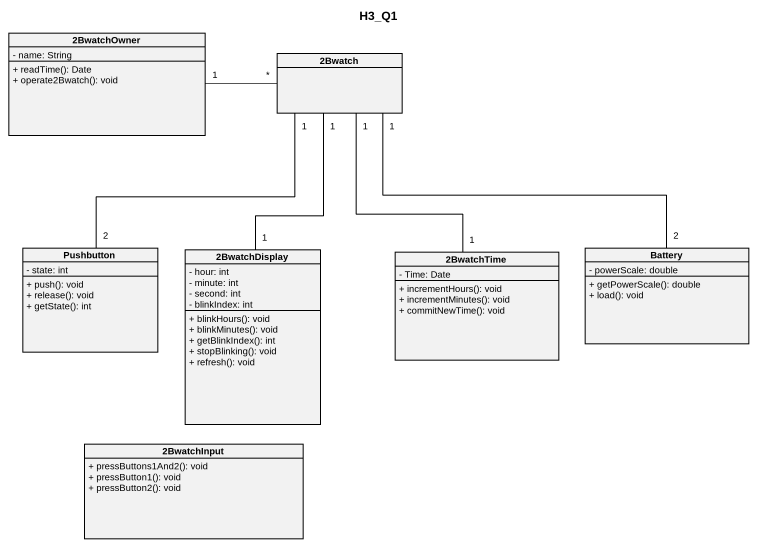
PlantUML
@startuml
title H3_Q1
hide circle
hide empty members
skinparam classAttributeIconSize 0
class "2BwatchOwner" as c2BwatchOwner {
  - name: String
  + readTime(): Date
  + operate2Bwatch(): void
}
class "2Bwatch" as c2Bwatch
class Pushbutton {
  - state: int
  + push(): void
  + release(): void
  + getState(): int
}
class "2BwatchDisplay" as c2BwatchDisplay {
  - hour: int
  - minute: int
  - second: int
  - blinkIndex: int
  + blinkHours(): void
  + blinkMinutes(): void
  + getBlinkIndex(): int
  + stopBlinking(): void
  + refresh(): void
}
class "2BwatchTime" as c2BwatchTime {
  - Time: Date
  + incrementHours(): void
  + incrementMinutes(): void
  + commitNewTime(): void
}
class Battery {
  - powerScale: double
  + getPowerScale(): double
  + load(): void
}
class "2BwatchInput" as c2BwatchInput {
  + pressButtons1And2(): void
  + pressButton1(): void
  + pressButton2(): void
}
c2BwatchOwner "1" -right- "*" c2Bwatch
Pushbutton "2" -up- "1" c2Bwatch
c2BwatchDisplay "1" -up- "1" c2Bwatch
c2BwatchTime "1" -up- "1" c2Bwatch
Battery "2" -up- "1" c2Bwatch
@enduml
